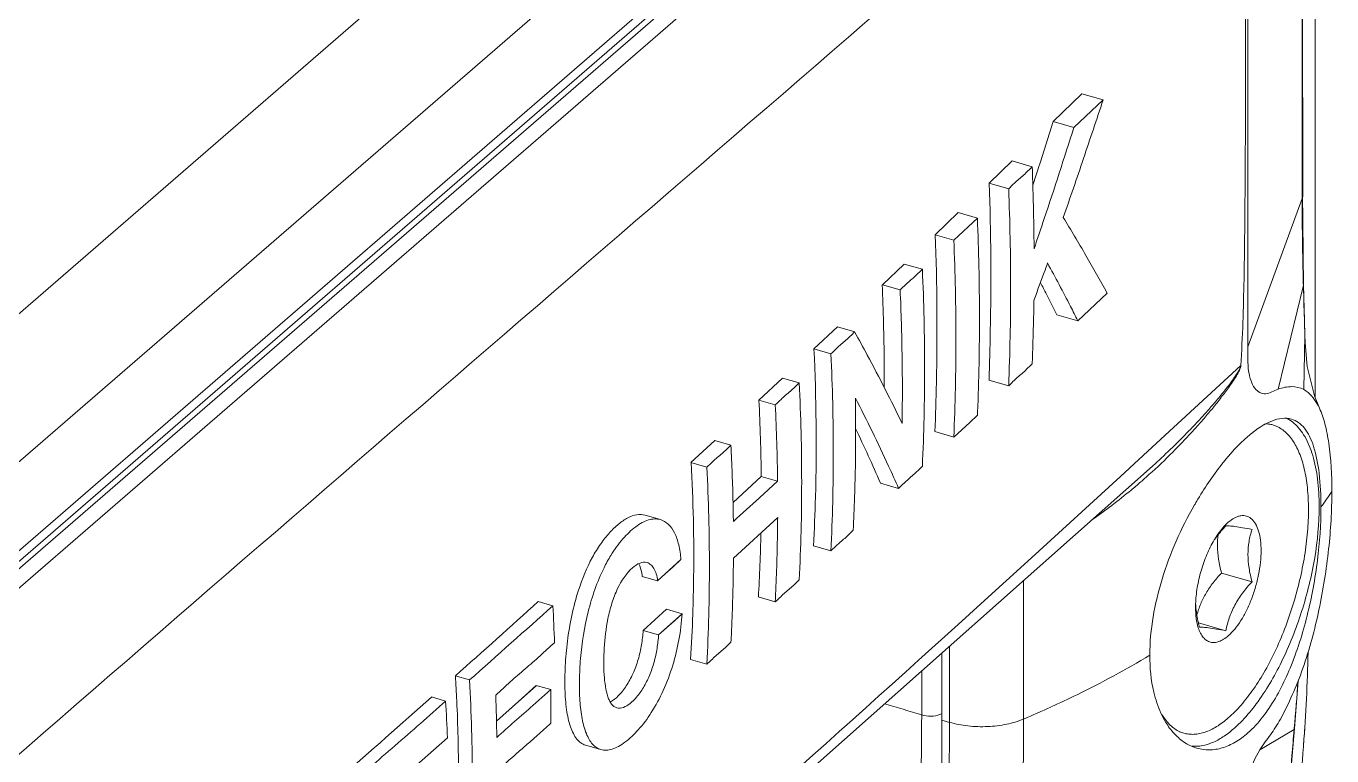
# Model space of a CAD drawing. Header units: millimetres. Extents: x 0 to 3564, y 0 to 2520.
# Drawn here: x 1966.84 to 2007.28, y 1989.01 to 2011.61 of the extents above; entities that cross this region are included whole.
import ezdxf

# ---------------------------------------------------------------- set-up
doc = ezdxf.new("R2010")
doc.units = ezdxf.units.MM
doc.layers.get('0').update_dxf_attribs({"lineweight": 13})

msp = doc.modelspace()

# ---------------------------------------------------------------- linework, layer by layer
for p, q in [((2006.759, 2027.609), (2006.759, 2000.098)), ((2006.372, 2006.328), (2006.368, 2023.777)), ((2006.353, 2023.716), (2006.357, 2006.267)), ((2004.677, 2001.682), (2004.67, 2021.589)), ((1942.437, 1977.175), (1992.305, 2020.363)), ((1994.926, 2019.886), (1942.437, 1974.428)), ((1942.437, 1974.097), (1995.168, 2019.763)), ((1994.952, 2019.348), (1942.437, 1973.868)), ((1942.437, 1973.266), (1995.484, 2019.207)), ((1942.437, 1981.763), (1985.568, 2019.116)), ((1998.648, 2008.655), (1999.537, 2009.515)), ((2000.192, 2009.326), (1999.287, 2008.471)), ((1999.537, 2009.515), (2000.192, 2009.326)), ((1998.248, 2007.4), (1998.648, 2008.655)), ((1998.648, 2008.655), (1999.287, 2008.471)), ((1996.662, 2006.746), (1997.378, 2007.433)), ((1997.378, 2007.433), (1997.996, 2007.254)), ((1998.181, 2007.194), (1998.248, 2007.4)), ((1998.182, 2007.194), (1998.248, 2007.4)), ((1996.662, 2006.746), (1997.268, 2006.571)), ((2006.357, 2006.267), (2004.677, 2001.682)), ((2006.372, 2006.328), (2006.357, 2006.267)), ((2006.372, 2006.33), (2006.372, 2006.328)), ((1994.987, 2005.15), (1995.708, 2005.836)), ((1995.568, 2004.983), (1996.299, 2005.665)), ((1995.708, 2005.836), (1996.299, 2005.665)), ((1994.987, 2005.15), (1995.568, 2004.983)), ((1993.355, 2003.599), (1994.034, 2004.24)), ((1994.034, 2004.24), (1994.595, 2004.078)), ((1993.355, 2003.599), (1993.906, 2003.439)), ((2006.392, 2003.59), (2005.612, 2000.368)), ((2006.391, 2003.631), (2006.392, 2003.59)), ((2006.398, 2003.632), (2006.392, 2003.59)), ((2006.392, 2003.59), (2006.407, 2003.07)), ((1998.458, 2003.264), (1998.436, 2003.307)), ((1998.458, 2003.264), (1998.436, 2003.307)), ((1998.759, 2002.671), (1998.458, 2003.264)), ((1999.407, 2002.484), (2000.317, 2003.344)), ((1998.759, 2002.671), (1999.407, 2002.484)), ((1991.238, 2001.613), (1991.964, 2002.292)), ((1991.964, 2002.292), (1992.498, 2002.138)), ((2006.439, 2002.035), (2006.402, 2000.354)), ((2006.439, 2002.042), (2006.439, 2002.035)), ((2006.439, 2002.035), (2006.446, 2001.806)), ((1991.238, 2001.613), (1991.763, 2001.461)), ((1989.526, 2000.029), (1990.261, 2000.711)), ((1990.261, 2000.711), (1990.781, 2000.561)), ((2004.456, 2001.098), (2001.983, 1998.814)), ((1996.652, 2000.649), (1997.268, 2000.471)), ((1989.526, 2000.029), (1990.038, 1999.881)), ((1996.299, 1999.565), (1996.062, 1999.336)), ((1996.299, 1999.565), (1996.302, 1999.655)), ((1996.299, 1999.565), (1996.303, 1999.654)), ((1996.062, 1999.336), (1995.568, 1998.883)), ((2005.445, 1999.259), (2005.315, 1999.296)), ((1987.428, 1998.093), (1988.168, 1998.774)), ((1988.168, 1998.774), (1988.667, 1998.63)), ((1994.976, 1999.054), (1995.568, 1998.883)), ((2001.983, 1998.814), (2001.434, 1998.309)), ((2001.434, 1998.309), (2000.732, 1997.664)), ((1983.18, 1981.539), (2001.723, 1997.987)), ((1987.428, 1998.094), (1987.92, 1997.952)), ((2001.723, 1997.988), (2001.732, 1997.996)), ((1988.731, 1996.863), (1989.598, 1997.668)), ((1988.737, 1996.862), (1989.604, 1997.666)), ((1990.111, 1997.519), (1989.55, 1997.007)), ((1989.598, 1997.668), (1990.111, 1997.519)), ((2000.732, 1997.664), (1997.973, 1995.144)), ((1993.295, 1997.459), (1993.859, 1997.296)), ((1986.487, 1996.327), (1986.014, 1996.463)), ((1988.744, 1995.139), (1990.114, 1996.39)), ((2004.068, 1996.246), (2003.974, 1996.157)), ((1991.223, 1995.517), (1991.763, 1995.362)), ((1987.12, 1995.089), (1986.394, 1994.432)), ((1997.973, 1995.144), (1996.406, 1993.72)), ((2004.802, 1994.402), (2003.856, 1994.675)), ((1986.394, 1994.432), (1985.92, 1994.569)), ((1997.729, 1994.445), (1997.729, 1990.155)), ((1989.511, 1993.933), (1990.038, 1993.781)), ((1982.696, 1993.791), (1983.152, 1993.66)), ((1985.949, 1992.896), (1986.668, 1993.555)), ((1987.154, 1993.414), (1986.668, 1993.555)), ((1996.406, 1993.72), (1995.702, 1993.083)), ((1986.428, 1992.758), (1987.154, 1993.414)), ((2003.99, 1992.887), (2003.147, 1993.13)), ((1985.949, 1992.896), (1986.428, 1992.758)), ((1995.436, 1990.052), (1995.436, 1992.411)), ((1987.411, 1991.999), (1987.92, 1991.852)), ((1995.201, 1992.202), (1995.201, 1990.119)), ((1980.127, 1991.492), (1980.57, 1991.364)), ((1994.574, 1991.646), (1994.574, 1990.28)), ((1981.8, 1990.438), (1982.642, 1991.196)), ((1982.084, 1990.7), (1982.636, 1991.197)), ((1982.535, 1990.57), (1983.085, 1991.068)), ((1982.636, 1991.197), (1983.085, 1991.068)), ((2006.116, 1989.866), (2006.228, 1991.333)), ((1979.392, 1990.838), (1979.832, 1990.711)), ((1981.406, 1990.092), (1982.084, 1990.7)), ((1981.412, 1990.09), (1981.8, 1990.438)), ((1995.14, 1990.295), (1995.208, 1990.327)), ((1995.201, 1990.119), (1995.436, 1990.052)), ((2006.106, 1989.831), (2005.047, 1989.201)), ((2006.116, 1989.866), (2006.106, 1989.831)), ((2006.109, 1989.866), (2006.106, 1989.831)), ((1979.886, 1989.569), (1978.844, 1988.651)), ((2002.691, 1989.717), (2002.561, 1989.755)), ((1984.165, 1989.345), (1984.639, 1989.208))]:
    msp.add_line(p, q)
for points in [[(2006.398, 2003.632), (2006.382, 2004.496), (2006.371, 2005.652), (2006.37, 2006.329)], [(2006.439, 2002.042), (2006.426, 2002.494), (2006.407, 2003.214), (2006.398, 2003.632)], [(2006.889, 1999.78), (2006.735, 2000.156), (2006.511, 2001.068), (2006.446, 2001.806)], [(1987.12, 1995.089), (1986.882, 1994.869), (1986.632, 1994.653), (1986.394, 1994.432)], [(1986.428, 1992.758), (1986.666, 1992.978), (1986.916, 1993.194), (1987.154, 1993.414)], [(2005.936, 1987.652), (2006.048, 1989.021), (2006.116, 1989.866)]]:
    msp.add_lwpolyline(points)
for centre, radius, start, end in [((1867.851, 2049.291), 136.961, 341.87504, 342.09924), ((1957.417, 1982.257), 46.105, 27.166, 27.6651), ((2354.556, 2013.426), 348.303, 181.70368, 181.87406), ((1931.31, 1997.087), 58.297, 0.56881, 2.8907), ((1927.899, 1996.791), 62.216, 0.67117, 2.84691), ((1947.147, 1977.444), 50.302, 23.447, 25.56), ((2006.218, 1997.443), 2.1, 116.7924, 119.6821), ((2005.181, 1998.328), 0.968, 82.0215, 86.7854), ((2006.124, 1997.628), 1.893, 115.405, 116.7648), ((2006.038, 1997.812), 1.689, 111.7193, 115.4481), ((2005.184, 1998.355), 0.941, 73.9237, 82.0262), ((1988.987, 2011.796), 18.908, 311.8901, 314.9694), ((1986.676, 2014.707), 22.494, 312.0187, 313.8931), ((1989.215, 2011.54), 18.565, 309.6322, 310.8366), ((1989.117, 2011.653), 18.714, 310.8363, 311.8873), ((1989.391, 2011.326), 18.288, 304.862, 309.6355), ((1997.164, 2003.975), 12.172, 323.4119, 326.176), ((1699.894, 2313.153), 428.776, 312.34981, 312.49613), ((2012.879, 1991.13), 11.363, 149.5588, 150.1628), ((1934.594, 1997.067), 55.012, 356.7323, 358.7906), ((2006.105, 1995.524), 2.374, 171.7879, 180.0181), ((2006.33, 1994.102), 3.135, 147.8013, 149.3987), ((2006.319, 1993.827), 3.273, 143.6375, 145.2022), ((1548.648, 2476.093), 648.86, 311.681493, 311.98597), ((1436.846, 2605.434), 820.194, 311.523055, 311.764431), ((1927.777, 1990.568), 55.461, 2.0153, 3.1957), ((2006.258, 1993.608), 3.205, 177.9963, 179.9752), ((2005.749, 1993.854), 2.696, 182.7697, 185.1941), ((2005.844, 1993.862), 2.791, 185.1881, 185.7294), ((1936.908, 1995.126), 50.607, 356.4547, 358.0418), ((1958.567, 1993.103), 47.978, 355.5105, 358.9413), ((1933.416, 1988.489), 46.814, 2.7329, 3.676), ((1929.718, 1990.453), 53.371, 359.5402, 0.6595), ((1651.853, 2019.711), 355.511, 355.1844, 355.42177), ((1542.719, 2482.77), 657.79, 311.26428, 311.594824), ((1925.841, 1987.605), 54.081, 2.0812, 3.2923), ((1934.48, 1988.537), 45.748, 1.3067, 2.736), ((1927.491, 1988.954), 53.928, 0.6645, 2.0645), ((1959.202, 1875.578), 120.032, 72.86138, 73.43288), ((1984.029, 2022.501), 35.128, 292.9555, 294.4638), ((1914.003, 1990.052), 81.434, 359.76387, 359.99928), ((1914.297, 1990.156), 83.432, 359.76387, 359.99928), ((2001.823, 1992.631), 3.679, 310.9106, 312.865), ((1870.85, 1999.591), 135.935, 354.50183, 355.92819), ((2002.951, 1990.619), 0.938, 245.8872, 253.8828), ((2021.473, 1939.208), 66.178, 130.76898, 131.65875)]:
    msp.add_arc(centre, radius, start, end)
for points, knots in [([(1938.897, 1965.019), (1949.971, 1974.561), (1971.734, 1993.592), (1993.679, 2012.412), (2004.458, 2021.797)], [0, 0, 0, 0, 0.505642, 1, 1, 1, 1]), ([(2004.458, 2021.796), (2004.515, 2020.964), (2004.563, 2019.276), (2004.589, 2016.729), (2004.601, 2014.154), (2004.604, 2011.569), (2004.601, 2008.977), (2004.588, 2006.375), (2004.563, 2003.748), (2004.511, 2001.987), (2004.456, 2001.099)], [0, 0, 0, 0, 0.120909, 0.244622, 0.369128, 0.494023, 0.619216, 0.744796, 0.871119, 1, 1, 1, 1]), ([(2000.192, 2009.326), (1999.992, 2008.717), (1999.584, 2007.502), (1999.17, 2006.29), (1998.958, 2005.685)], [0, 0, 0, 0, 0.499804, 1, 1, 1, 1]), ([(1998.053, 2004.71), (1998.159, 2005.022), (1998.58, 2006.273), (1998.988, 2007.528), (1999.287, 2008.471)], [0, 0, 0, 0, 0.250157, 1, 1, 1, 1]), ([(1997.268, 2006.571), (1997.328, 2006.627), (1997.427, 2006.733), (1997.582, 2006.873), (1997.73, 2006.993), (1997.865, 2007.124), (1997.951, 2007.212), (1997.996, 2007.254)], [0, 0, 0, 0, 0.246116, 0.435379, 0.628708, 0.815352, 1, 1, 1, 1]), ([(1998.053, 2004.71), (1998.052, 2004.921), (1998.043, 2005.77), (1998.019, 2006.618), (1997.996, 2007.254)], [0, 0, 0, 0, 0.249146, 1, 1, 1, 1]), ([(1996.658, 2000.647), (1996.676, 2001.152), (1996.73, 2003.184), (1996.716, 2005.217), (1996.668, 2006.745)], [0, 0, 0, 0, 0.248269, 1, 1, 1, 1]), ([(1997.268, 2006.571), (1997.305, 2005.549), (1997.352, 2003.515), (1997.305, 2001.482), (1997.268, 2000.471)], [0, 0, 0, 0, 0.502894, 1, 1, 1, 1]), ([(2006.355, 2006.268), (2006.355, 2006.047), (2006.358, 2005.168), (2006.373, 2004.289), (2006.391, 2003.631)], [0, 0, 0, 0, 0.251288, 1, 1, 1, 1]), ([(1996.303, 1999.654), (1996.344, 2000.65), (1996.382, 2002.654), (1996.341, 2004.658), (1996.299, 2005.665)], [0, 0, 0, 0, 0.497061, 1, 1, 1, 1]), ([(1998.958, 2005.685), (1999.195, 2005.296), (1999.655, 2004.519), (2000.101, 2003.735), (2000.316, 2003.344)], [0, 0, 0, 0, 0.505551, 1, 1, 1, 1]), ([(1994.982, 1999.052), (1995.003, 1999.556), (1995.066, 2001.587), (1995.049, 2003.621), (1994.993, 2005.149)], [0, 0, 0, 0, 0.247991, 1, 1, 1, 1]), ([(1995.568, 2004.983), (1995.61, 2003.96), (1995.655, 2001.927), (1995.611, 1999.893), (1995.568, 1998.883)], [0, 0, 0, 0, 0.503081, 1, 1, 1, 1]), ([(1993.906, 2003.439), (1993.963, 2003.492), (1994.058, 2003.59), (1994.205, 2003.721), (1994.387, 2003.871), (1994.51, 2003.999), (1994.595, 2004.078)], [0, 0, 0, 0, 0.246681, 0.435696, 0.628167, 1, 1, 1, 1]), ([(1994.595, 1997.978), (1994.642, 1998.988), (1994.682, 2001.022), (1994.642, 2003.056), (1994.595, 2004.078)], [0, 0, 0, 0, 0.496831, 1, 1, 1, 1]), ([(1998.47, 2004.273), (1998.435, 2004.176), (1998.378, 2004.004), (1998.289, 2003.761), (1998.173, 2003.472), (1998.101, 2003.25), (1998.047, 2003.105)], [0, 0, 0, 0, 0.249725, 0.437291, 0.625153, 1, 1, 1, 1]), ([(1999.407, 2002.484), (1999.333, 2002.633), (1999.027, 2003.233), (1998.713, 2003.828), (1998.47, 2004.273)], [0, 0, 0, 0, 0.246991, 1, 1, 1, 1]), ([(1993.413, 2000.42), (1993.414, 2000.683), (1993.412, 2001.743), (1993.386, 2002.802), (1993.353, 2003.597)], [0, 0, 0, 0, 0.248727, 1, 1, 1, 1]), ([(1993.906, 2003.439), (1993.922, 2003.093), (1993.973, 2001.714), (1993.983, 2000.335), (1993.967, 1999.303)], [0, 0, 0, 0, 0.251664, 1, 1, 1, 1]), ([(1997.996, 2001.155), (1998.002, 2001.317), (1998.025, 2001.966), (1998.041, 2002.616), (1998.047, 2003.105)], [0, 0, 0, 0, 0.24934, 1, 1, 1, 1]), ([(1991.763, 2001.461), (1991.823, 2001.517), (1991.926, 2001.62), (1992.081, 2001.76), (1992.275, 2001.919), (1992.406, 2002.054), (1992.498, 2002.138)], [0, 0, 0, 0, 0.247032, 0.435889, 0.627826, 1, 1, 1, 1]), ([(1992.497, 2002.138), (1992.63, 2001.9), (1993.142, 2000.967), (1993.624, 2000.017), (1993.967, 1999.303)], [0, 0, 0, 0, 0.25571, 1, 1, 1, 1]), ([(1991.223, 1995.517), (1991.25, 1996.02), (1991.331, 1998.051), (1991.309, 2000.085), (1991.238, 2001.613)], [0, 0, 0, 0, 0.247461, 1, 1, 1, 1]), ([(2005.612, 2000.368), (2005.545, 2000.345), (2005.423, 2000.279), (2005.231, 2000.207), (2005.026, 2000.251), (2004.867, 2000.406), (2004.755, 2000.641), (2004.686, 2000.945), (2004.669, 2001.301), (2004.674, 2001.552), (2004.674, 2001.682)], [0, 0, 0, 0, 0.099898, 0.195442, 0.282315, 0.378842, 0.498598, 0.645488, 0.816925, 1, 1, 1, 1]), ([(1991.763, 2001.461), (1991.81, 2000.439), (1991.864, 1998.404), (1991.81, 1996.37), (1991.763, 1995.362)], [0, 0, 0, 0, 0.503489, 1, 1, 1, 1]), ([(1997.996, 2001.155), (1997.936, 2001.099), (1997.837, 2000.993), (1997.681, 2000.853), (1997.534, 2000.733), (1997.399, 2000.602), (1997.313, 2000.513), (1997.268, 2000.471)], [0, 0, 0, 0, 0.246091, 0.435397, 0.628717, 0.815313, 1, 1, 1, 1]), ([(2002.271, 1998.497), (2002.471, 1998.69), (2002.766, 1998.984), (2003.148, 1999.388), (2003.429, 1999.698), (2003.705, 2000.016), (2003.929, 2000.288), (2004.104, 2000.513), (2004.234, 2000.689), (2004.34, 2000.844), (2004.417, 2000.98), (2004.45, 2001.057), (2004.456, 2001.099)], [0, 0, 0, 0, 0.243881, 0.366036, 0.488499, 0.611493, 0.735479, 0.798188, 0.861857, 0.927647, 0.962527, 1, 1, 1, 1]), ([(2004.456, 2001.099), (2004.456, 2001.059), (2004.43, 2000.981), (2004.36, 2000.843), (2004.261, 2000.683), (2004.137, 2000.501), (2003.97, 2000.269), (2003.754, 1999.988), (2003.487, 1999.66), (2003.214, 1999.34), (2002.839, 1998.922), (2002.548, 1998.618), (2002.35, 1998.42)], [0, 0, 0, 0, 0.035316, 0.070061, 0.135876, 0.199532, 0.262206, 0.386175, 0.509304, 0.632086, 0.754733, 1, 1, 1, 1]), ([(1990.038, 1999.881), (1990.1, 1999.937), (1990.204, 2000.04), (1990.361, 2000.18), (1990.556, 2000.341), (1990.689, 2000.476), (1990.781, 2000.561)], [0, 0, 0, 0, 0.247316, 0.436045, 0.627553, 1, 1, 1, 1]), ([(1990.781, 1994.461), (1990.834, 1995.469), (1990.88, 1997.503), (1990.833, 1999.538), (1990.781, 2000.561)], [0, 0, 0, 0, 0.49645, 1, 1, 1, 1]), ([(2005.612, 2000.368), (2005.748, 2000.413), (2006.017, 2000.477), (2006.292, 2000.413), (2006.402, 2000.354)], [0, 0, 0, 0, 0.534903, 1, 1, 1, 1]), ([(2006.402, 2000.354), (2006.452, 2000.327), (2006.663, 2000.183), (2006.805, 1999.958), (2006.889, 1999.78)], [0, 0, 0, 0, 0.222485, 1, 1, 1, 1]), ([(1992.455, 1995.999), (1992.471, 1996.338), (1992.526, 1997.701), (1992.535, 1999.067), (1992.519, 2000.093)], [0, 0, 0, 0, 0.248296, 1, 1, 1, 1]), ([(1993.859, 1997.296), (1993.758, 1997.527), (1993.333, 1998.47), (1992.879, 1999.4), (1992.519, 2000.093)], [0, 0, 0, 0, 0.244572, 1, 1, 1, 1]), ([(2006.889, 1999.78), (2006.961, 1999.625), (2007.08, 1999.268), (2007.242, 1998.407), (2007.274, 1997.7), (2007.275, 1997.2)], [0, 0, 0, 0, 0.194554, 0.427943, 1, 1, 1, 1]), ([(2004.068, 1990.188), (2004.209, 1990.31), (2004.486, 1990.594), (2004.867, 1991.09), (2005.228, 1991.671), (2005.561, 1992.322), (2005.856, 1993.028), (2006.107, 1993.77), (2006.307, 1994.53), (2006.452, 1995.289), (2006.537, 1996.027), (2006.56, 1996.727), (2006.522, 1997.371), (2006.423, 1997.944), (2006.265, 1998.432), (2006.079, 1998.771), (2005.902, 1998.982), (2005.761, 1999.106), (2005.609, 1999.2), (2005.5, 1999.243), (2005.445, 1999.259)], [0, 0, 0, 0, 0.055389, 0.117513, 0.185555, 0.258364, 0.334559, 0.412612, 0.490921, 0.567873, 0.641908, 0.711592, 0.775692, 0.83327, 0.883822, 0.927484, 0.947071, 0.965448, 0.982954, 1, 1, 1, 1]), ([(2005.178, 1999.268), (2005.137, 1999.244), (2004.959, 1999.136), (2004.795, 1999.008), (2004.674, 1998.903)], [0, 0, 0, 0, 0.22986, 1, 1, 1, 1]), ([(2006.025, 1999.439), (2005.932, 1999.466), (2005.719, 1999.48), (2005.516, 1999.423), (2005.412, 1999.381)], [0, 0, 0, 0, 0.464576, 1, 1, 1, 1]), ([(2005.871, 1999.467), (2005.892, 1999.456), (2005.975, 1999.411), (2006.052, 1999.356), (2006.106, 1999.309)], [0, 0, 0, 0, 0.244608, 1, 1, 1, 1]), ([(2006.937, 1996.72), (2006.937, 1997.068), (2006.908, 1997.698), (2006.776, 1998.436), (2006.597, 1998.899), (2006.441, 1999.156), (2006.252, 1999.343), (2006.101, 1999.417), (2006.025, 1999.439)], [0, 0, 0, 0, 0.34557, 0.625416, 0.739162, 0.836726, 0.92162, 1, 1, 1, 1]), ([(2006.106, 1999.309), (2006.239, 1999.194), (2006.477, 1998.88), (2006.712, 1998.286), (2006.854, 1997.553), (2006.882, 1997.02), (2006.882, 1996.736)], [0, 0, 0, 0, 0.190924, 0.419826, 0.690626, 1, 1, 1, 1]), ([(2003.082, 1996.887), (2003.319, 1997.29), (2003.799, 1998.005), (2004.378, 1998.647), (2004.674, 1998.903)], [0, 0, 0, 0, 0.544471, 1, 1, 1, 1]), ([(1987.92, 1997.952), (1987.982, 1998.008), (1988.087, 1998.11), (1988.244, 1998.25), (1988.439, 1998.412), (1988.574, 1998.546), (1988.667, 1998.63)], [0, 0, 0, 0, 0.247663, 0.436234, 0.627218, 1, 1, 1, 1]), ([(1988.742, 1996.268), (1988.739, 1996.464), (1988.726, 1997.252), (1988.697, 1998.039), (1988.667, 1998.63)], [0, 0, 0, 0, 0.248941, 1, 1, 1, 1]), ([(1987.485, 1993.397), (1987.498, 1993.784), (1987.534, 1995.349), (1987.499, 1996.916), (1987.435, 1998.092)], [0, 0, 0, 0, 0.247598, 1, 1, 1, 1]), ([(1987.92, 1997.952), (1987.971, 1996.928), (1988.029, 1994.894), (1987.972, 1992.86), (1987.92, 1991.852)], [0, 0, 0, 0, 0.503806, 1, 1, 1, 1]), ([(1994.595, 1997.978), (1994.535, 1997.922), (1994.433, 1997.818), (1994.276, 1997.677), (1994.129, 1997.557), (1993.993, 1997.426), (1993.905, 1997.338), (1993.859, 1997.296)], [0, 0, 0, 0, 0.246658, 0.435714, 0.628167, 0.814901, 1, 1, 1, 1]), ([(2005.682, 1990.155), (2005.817, 1990.398), (2006.067, 1990.913), (2006.506, 1992.03), (2006.911, 1993.539), (2007.199, 1995.375), (2007.276, 1996.606), (2007.275, 1997.2)], [0, 0, 0, 0, 0.114353, 0.235624, 0.493414, 0.755519, 1, 1, 1, 1]), ([(2001.637, 1992.13), (2001.637, 1992.924), (2001.941, 1994.555), (2002.605, 1996.058), (2003.022, 1996.784)], [0, 0, 0, 0, 0.486932, 1, 1, 1, 1]), ([(2006.882, 1996.736), (2006.882, 1996.204), (2006.775, 1995.101), (2006.379, 1993.481), (2005.777, 1991.955), (2005.236, 1991.028), (2004.935, 1990.623)], [0, 0, 0, 0, 0.245273, 0.508389, 0.767138, 1, 1, 1, 1]), ([(2006.936, 1996.72), (2006.936, 1996.172), (2006.855, 1995.038), (2006.548, 1993.361), (2006.051, 1991.779), (2005.561, 1990.816), (2005.273, 1990.406)], [0, 0, 0, 0, 0.248665, 0.514593, 0.772254, 1, 1, 1, 1]), ([(1986.014, 1996.463), (1985.93, 1996.487), (1985.738, 1996.493), (1985.452, 1996.386), (1985.17, 1996.189), (1984.889, 1995.916), (1984.616, 1995.57), (1984.263, 1994.992), (1984.062, 1994.498), (1983.949, 1994.149)], [0, 0, 0, 0, 0.079164, 0.167934, 0.271084, 0.388804, 0.52107, 0.668383, 1, 1, 1, 1]), ([(1986.487, 1996.327), (1986.428, 1996.344), (1986.301, 1996.358), (1986.106, 1996.322), (1985.908, 1996.236), (1985.63, 1996.053), (1985.289, 1995.72), (1985.058, 1995.4), (1984.947, 1995.219)], [0, 0, 0, 0, 0.090818, 0.187305, 0.293679, 0.411746, 0.682418, 1, 1, 1, 1]), ([(1987.12, 1995.089), (1987.107, 1995.244), (1987.066, 1995.529), (1986.942, 1995.909), (1986.753, 1996.191), (1986.575, 1996.301), (1986.487, 1996.327)], [0, 0, 0, 0, 0.317269, 0.588902, 0.811489, 1, 1, 1, 1]), ([(1990.114, 1996.39), (1990.112, 1996.171), (1990.101, 1995.301), (1990.072, 1994.432), (1990.038, 1993.781)], [0, 0, 0, 0, 0.251188, 1, 1, 1, 1]), ([(2005.083, 1995.367), (2005.083, 1995.476), (2005.072, 1995.68), (2005.018, 1995.961), (2004.939, 1996.159), (2004.856, 1996.282), (2004.789, 1996.353), (2004.714, 1996.407), (2004.633, 1996.441), (2004.545, 1996.456), (2004.454, 1996.451), (2004.359, 1996.427), (2004.223, 1996.367), (2004.129, 1996.298), (2004.068, 1996.246)], [0, 0, 0, 0, 0.176288, 0.330451, 0.46086, 0.51777, 0.569983, 0.618684, 0.665488, 0.712273, 0.760914, 0.81303, 0.86984, 1, 1, 1, 1]), ([(1992.455, 1995.999), (1992.398, 1995.947), (1992.302, 1995.849), (1992.155, 1995.718), (1991.973, 1995.568), (1991.849, 1995.441), (1991.763, 1995.362)], [0, 0, 0, 0, 0.247012, 0.43591, 0.627833, 1, 1, 1, 1]), ([(2003.974, 1996.157), (2003.92, 1996.102), (2003.815, 1995.978), (2003.723, 1995.845), (2003.677, 1995.773)], [0, 0, 0, 0, 0.475902, 1, 1, 1, 1]), ([(2003.99, 1996.134), (2003.963, 1996.105), (2003.856, 1995.987), (2003.755, 1995.863), (2003.684, 1995.767)], [0, 0, 0, 0, 0.251913, 1, 1, 1, 1]), ([(2004.802, 1996.025), (2004.705, 1996.044), (2004.528, 1996.077), (2004.294, 1996.114), (2004.121, 1996.134), (2004.027, 1996.137), (2003.99, 1996.134)], [0, 0, 0, 0, 0.362378, 0.657216, 0.867117, 1, 1, 1, 1]), ([(2004.802, 1996.025), (2004.764, 1995.903), (2004.699, 1995.647), (2004.677, 1995.384), (2004.677, 1995.25)], [0, 0, 0, 0, 0.489926, 1, 1, 1, 1]), ([(2003.632, 1995.698), (2003.546, 1995.554), (2003.393, 1995.242), (2003.217, 1994.747), (2003.099, 1994.234), (2003.061, 1993.888), (2003.055, 1993.72)], [0, 0, 0, 0, 0.242182, 0.499274, 0.756721, 1, 1, 1, 1]), ([(2003.731, 1995.523), (2003.731, 1995.382), (2003.756, 1995.096), (2003.819, 1994.816), (2003.856, 1994.675)], [0, 0, 0, 0, 0.490548, 1, 1, 1, 1]), ([(1984.947, 1995.219), (1984.871, 1995.095), (1984.569, 1994.544), (1984.364, 1993.942), (1984.247, 1993.474)], [0, 0, 0, 0, 0.231507, 1, 1, 1, 1]), ([(1988.667, 1992.53), (1988.678, 1992.746), (1988.719, 1993.615), (1988.74, 1994.485), (1988.744, 1995.139)], [0, 0, 0, 0, 0.248799, 1, 1, 1, 1]), ([(2004.068, 1992.73), (2004.14, 1992.792), (2004.28, 1992.942), (2004.467, 1993.207), (2004.64, 1993.519), (2004.792, 1993.868), (2004.917, 1994.241), (2005.01, 1994.622), (2005.068, 1994.999), (2005.083, 1995.247), (2005.083, 1995.367)], [0, 0, 0, 0, 0.09859, 0.211371, 0.335842, 0.468575, 0.605586, 0.742619, 0.875421, 1, 1, 1, 1]), ([(2004.677, 1995.25), (2004.677, 1995.109), (2004.702, 1994.823), (2004.765, 1994.543), (2004.802, 1994.402)], [0, 0, 0, 0, 0.49054, 1, 1, 1, 1]), ([(1985.62, 1994.837), (1985.424, 1994.661), (1985.181, 1994.296), (1984.971, 1993.741), (1984.89, 1993.421), (1984.856, 1993.256)], [0, 0, 0, 0, 0.443708, 0.716928, 1, 1, 1, 1]), ([(1986.068, 1994.996), (1985.999, 1995.016), (1985.824, 1994.997), (1985.688, 1994.898), (1985.62, 1994.837)], [0, 0, 0, 0, 0.441409, 1, 1, 1, 1]), ([(1985.92, 1994.569), (1985.916, 1994.608), (1985.898, 1994.741), (1985.859, 1994.874), (1985.81, 1994.957)], [0, 0, 0, 0, 0.286867, 1, 1, 1, 1]), ([(1986.394, 1994.432), (1986.387, 1994.505), (1986.363, 1994.638), (1986.293, 1994.81), (1986.196, 1994.936), (1986.111, 1994.984), (1986.068, 1994.996)], [0, 0, 0, 0, 0.319164, 0.586329, 0.807652, 1, 1, 1, 1]), ([(2003.856, 1994.675), (2003.767, 1994.578), (2003.596, 1994.38), (2003.376, 1994.062), (2003.206, 1993.724), (2003.127, 1993.489), (2003.095, 1993.372)], [0, 0, 0, 0, 0.259381, 0.513343, 0.76018, 1, 1, 1, 1]), ([(1990.781, 1994.461), (1990.72, 1994.405), (1990.616, 1994.301), (1990.459, 1994.161), (1990.264, 1994), (1990.131, 1993.865), (1990.038, 1993.781)], [0, 0, 0, 0, 0.247291, 0.436063, 0.627562, 1, 1, 1, 1]), ([(2003.99, 1992.887), (2004.019, 1993.022), (2004.072, 1993.225), (2004.174, 1993.488), (2004.301, 1993.75), (2004.504, 1994.063), (2004.699, 1994.291), (2004.802, 1994.402)], [0, 0, 0, 0, 0.238591, 0.360573, 0.484672, 0.738998, 1, 1, 1, 1]), ([(1983.949, 1994.149), (1983.865, 1993.89), (1983.728, 1993.365), (1983.594, 1992.577), (1983.528, 1991.815), (1983.517, 1991.105), (1983.561, 1990.473), (1983.655, 1990.009), (1983.777, 1989.709), (1983.883, 1989.537), (1984.011, 1989.41), (1984.113, 1989.359), (1984.165, 1989.345)], [0, 0, 0, 0, 0.161499, 0.321375, 0.473719, 0.615149, 0.742036, 0.849136, 0.894259, 0.93369, 0.968243, 1, 1, 1, 1]), ([(1984.247, 1993.474), (1984.129, 1993), (1984.015, 1992.29), (1983.968, 1991.366), (1983.98, 1990.741), (1984.042, 1990.187), (1984.147, 1989.784), (1984.269, 1989.525), (1984.373, 1989.376), (1984.496, 1989.266), (1984.591, 1989.222), (1984.639, 1989.208)], [0, 0, 0, 0, 0.325045, 0.476247, 0.61615, 0.741028, 0.846555, 0.891481, 0.931273, 0.966821, 1, 1, 1, 1]), ([(2003.053, 1993.609), (2003.053, 1993.495), (2003.065, 1993.281), (2003.108, 1993.071), (2003.139, 1992.976)], [0, 0, 0, 0, 0.535787, 1, 1, 1, 1]), ([(2003.178, 1992.995), (2003.165, 1993.044), (2003.117, 1993.238), (2003.081, 1993.435), (2003.066, 1993.584)], [0, 0, 0, 0, 0.254105, 1, 1, 1, 1]), ([(1995.702, 1993.083), (1991.349, 1989.142), (1982.588, 1981.338), (1969.33, 1969.799), (1955.993, 1958.399), (1947.008, 1950.93), (1942.485, 1947.237)], [0, 0, 0, 0, 0.250755, 0.501046, 0.750609, 1, 1, 1, 1]), ([(1984.639, 1989.208), (1984.694, 1989.192), (1984.814, 1989.179), (1985.001, 1989.219), (1985.195, 1989.307), (1985.475, 1989.494), (1985.832, 1989.834), (1986.234, 1990.372), (1986.594, 1991.047), (1986.972, 1992.059), (1987.121, 1992.875), (1987.154, 1993.414)], [0, 0, 0, 0, 0.032243, 0.067499, 0.107501, 0.152773, 0.258672, 0.386239, 0.533603, 0.692188, 1, 1, 1, 1]), ([(1984.856, 1993.256), (1984.796, 1992.957), (1984.743, 1992.512), (1984.725, 1991.932), (1984.735, 1991.534), (1984.772, 1991.174), (1984.829, 1990.903), (1984.901, 1990.722), (1984.979, 1990.591), (1985.069, 1990.517), (1985.134, 1990.498)], [0, 0, 0, 0, 0.316782, 0.464085, 0.602468, 0.729284, 0.840379, 0.888197, 0.930197, 1, 1, 1, 1]), ([(1985.134, 1990.498), (1985.268, 1990.46), (1985.519, 1990.596), (1985.766, 1990.842), (1985.973, 1991.141), (1986.157, 1991.503), (1986.294, 1991.913), (1986.383, 1992.336), (1986.417, 1992.619), (1986.428, 1992.758)], [0, 0, 0, 0, 0.149851, 0.256902, 0.386959, 0.535297, 0.693635, 0.850317, 1, 1, 1, 1]), ([(1985.425, 1991.181), (1985.503, 1991.301), (1985.648, 1991.565), (1985.777, 1991.921), (1985.854, 1992.223), (1985.917, 1992.522), (1985.937, 1992.748), (1985.949, 1992.896)], [0, 0, 0, 0, 0.23721, 0.495565, 0.625673, 0.753476, 1, 1, 1, 1]), ([(2003.139, 1992.976), (2003.157, 1992.92), (2003.199, 1992.816), (2003.285, 1992.682), (2003.389, 1992.585), (2003.511, 1992.528), (2003.646, 1992.517), (2003.786, 1992.549), (2003.931, 1992.622), (2004.022, 1992.691), (2004.068, 1992.73)], [0, 0, 0, 0, 0.14764, 0.276666, 0.39071, 0.496421, 0.60275, 0.718438, 0.849812, 1, 1, 1, 1]), ([(2003.178, 1992.995), (2003.215, 1992.998), (2003.309, 1992.996), (2003.482, 1992.976), (2003.716, 1992.938), (2003.893, 1992.905), (2003.99, 1992.887)], [0, 0, 0, 0, 0.132882, 0.342783, 0.637622, 1, 1, 1, 1]), ([(1983.204, 1992.518), (1983.053, 1992.384), (1982.756, 1992.107), (1982.371, 1991.773), (1982.061, 1991.508), (1981.757, 1991.237), (1981.535, 1991.031), (1981.384, 1990.896)], [0, 0, 0, 0, 0.248577, 0.500024, 0.626326, 0.751365, 1, 1, 1, 1]), ([(1988.667, 1992.53), (1988.605, 1992.474), (1988.5, 1992.372), (1988.342, 1992.232), (1988.148, 1992.07), (1988.013, 1991.936), (1987.92, 1991.852)], [0, 0, 0, 0, 0.247638, 0.436253, 0.627227, 1, 1, 1, 1]), ([(1998.576, 1990.527), (1998.847, 1990.65), (1999.889, 1991.141), (2000.905, 1991.688), (2001.637, 1992.13)], [0, 0, 0, 0, 0.258102, 1, 1, 1, 1]), ([(2001.857, 1990.652), (2001.82, 1990.761), (2001.684, 1991.242), (2001.637, 1991.746), (2001.637, 1992.13)], [0, 0, 0, 0, 0.231522, 1, 1, 1, 1]), ([(1980.57, 1991.364), (1980.628, 1990.34), (1980.689, 1988.305), (1980.629, 1986.271), (1980.57, 1985.264)], [0, 0, 0, 0, 0.50419, 1, 1, 1, 1]), ([(1984.926, 1990.68), (1985.018, 1990.729), (1985.207, 1990.88), (1985.352, 1991.069), (1985.425, 1991.181)], [0, 0, 0, 0, 0.438072, 1, 1, 1, 1]), ([(1978.258, 1989.327), (1978.524, 1989.556), (1979.053, 1990.012), (1979.571, 1990.481), (1979.832, 1990.711)], [0, 0, 0, 0, 0.501949, 1, 1, 1, 1]), ([(2002.25, 1989.876), (2002.21, 1989.931), (2002.047, 1990.172), (2001.928, 1990.441), (2001.857, 1990.652)], [0, 0, 0, 0, 0.234562, 1, 1, 1, 1]), ([(2004.935, 1990.623), (2004.886, 1990.558), (2004.698, 1990.316), (2004.491, 1990.088), (2004.326, 1989.934)], [0, 0, 0, 0, 0.265917, 1, 1, 1, 1]), ([(1994.573, 1990.28), (1994.573, 1987.086), (1994.188, 1980.486), (1992.645, 1970.481), (1990.168, 1960.337), (1986.849, 1950.439), (1982.816, 1941.159), (1978.9, 1934.071), (1975.51, 1929.016), (1972.95, 1925.675), (1970.34, 1922.728), (1968.511, 1920.975), (1967.591, 1920.179)], [0, 0, 0, 0, 0.124565, 0.257342, 0.394358, 0.53135, 0.664065, 0.788519, 0.84657, 0.901337, 0.952555, 1, 1, 1, 1]), ([(1981.415, 1989.579), (1981.6, 1989.743), (1981.963, 1990.085), (1982.347, 1990.404), (1982.535, 1990.57)], [0, 0, 0, 0, 0.496575, 1, 1, 1, 1]), ([(1994.574, 1990.28), (1994.666, 1990.252), (1994.859, 1990.231), (1995.052, 1990.261), (1995.14, 1990.295)], [0, 0, 0, 0, 0.506016, 1, 1, 1, 1]), ([(2002.022, 1990.28), (2002.058, 1990.22), (2002.134, 1990.109), (2002.266, 1989.963), (2002.409, 1989.845), (2002.514, 1989.786), (2002.568, 1989.762)], [0, 0, 0, 0, 0.274174, 0.529636, 0.769991, 1, 1, 1, 1]), ([(2005.273, 1990.406), (2005.226, 1990.34), (2005.046, 1990.096), (2004.84, 1989.87), (2004.673, 1989.723)], [0, 0, 0, 0, 0.265998, 1, 1, 1, 1]), ([(1997.729, 1989.812), (1997.717, 1986.823), (1997.366, 1980.662), (1996.008, 1971.311), (1993.84, 1961.796), (1990.929, 1952.418), (1987.368, 1943.472), (1983.269, 1935.241), (1979.423, 1929.042), (1976.162, 1924.676), (1973.728, 1921.813), (1971.265, 1919.303), (1968.79, 1917.166), (1966.323, 1915.419), (1963.881, 1914.075), (1961.482, 1913.148), (1959.14, 1912.648), (1956.877, 1912.585), (1954.714, 1912.967), (1952.679, 1913.791), (1950.796, 1915.046), (1949.079, 1916.712), (1947.541, 1918.771), (1946.188, 1921.205), (1945.03, 1923.994), (1944.073, 1927.117), (1943.59, 1929.326), (1943.38, 1930.478)], [0, 0, 0, 0, 0.076465, 0.157645, 0.241524, 0.325929, 0.408671, 0.487642, 0.560938, 0.594967, 0.627031, 0.657019, 0.684869, 0.710582, 0.734236, 0.756007, 0.776187, 0.795201, 0.813591, 0.831977, 0.850979, 0.871144, 0.892894, 0.916525, 0.942214, 0.97004, 1, 1, 1, 1]), ([(1995.201, 1990.119), (1995.201, 1987.961), (1995.025, 1983.53), (1994.294, 1976.781), (1993.099, 1969.853), (1991.463, 1962.868), (1989.414, 1955.951), (1986.989, 1949.227), (1984.23, 1942.814), (1981.189, 1936.827), (1977.918, 1931.371), (1974.476, 1926.544), (1970.923, 1922.427), (1967.318, 1919.092), (1963.715, 1916.595), (1960.167, 1914.981), (1957.226, 1914.408), (1955.015, 1914.467), (1953.965, 1914.658), (1953.457, 1914.791)], [0, 0, 0, 0, 0.069479, 0.142599, 0.218345, 0.295649, 0.373382, 0.450412, 0.525621, 0.597945, 0.66641, 0.73017, 0.788559, 0.84115, 0.887857, 0.929064, 0.965806, 0.983089, 1, 1, 1, 1]), ([(1983.087, 1990.025), (1982.949, 1989.902), (1982.71, 1989.68), (1982.359, 1989.371), (1981.931, 1989.01), (1981.625, 1988.722), (1981.417, 1988.537)], [0, 0, 0, 0, 0.248573, 0.436771, 0.626338, 1, 1, 1, 1]), ([(1995.436, 1990.052), (1995.622, 1989.998), (1996.014, 1989.925), (1996.612, 1989.906), (1997.194, 1989.976), (1997.562, 1990.084), (1997.729, 1990.155)], [0, 0, 0, 0, 0.248727, 0.510249, 0.766417, 1, 1, 1, 1]), ([(2002.449, 1989.645), (2002.432, 1989.663), (2002.361, 1989.736), (2002.296, 1989.815), (2002.25, 1989.876)], [0, 0, 0, 0, 0.244135, 1, 1, 1, 1]), ([(2002.691, 1989.717), (2002.741, 1989.703), (2002.847, 1989.682), (2003.07, 1989.676), (2003.302, 1989.725), (2003.53, 1989.82), (2003.778, 1989.956), (2003.954, 1990.089), (2004.068, 1990.188)], [0, 0, 0, 0, 0.104628, 0.211653, 0.440747, 0.566663, 0.701515, 1, 1, 1, 1]), ([(2004.232, 1989.851), (2004.127, 1989.76), (2003.917, 1989.599), (2003.504, 1989.37), (2003.162, 1989.295), (2002.953, 1989.313)], [0, 0, 0, 0, 0.29415, 0.556515, 1, 1, 1, 1]), ([(2005.047, 1989.201), (2005.097, 1989.285), (2005.204, 1989.442), (2005.375, 1989.668), (2005.537, 1989.902), (2005.634, 1990.068), (2005.682, 1990.155)], [0, 0, 0, 0, 0.256097, 0.496243, 0.740848, 1, 1, 1, 1]), ([(2006.106, 1989.831), (2006.083, 1989.561), (2005.993, 1988.475), (2005.906, 1987.389), (2005.831, 1986.574)], [0, 0, 0, 0, 0.248748, 1, 1, 1, 1]), ([(1953.46, 1914.787), (1953.965, 1914.642), (1955.009, 1914.427), (1957.209, 1914.318), (1960.144, 1914.83), (1963.693, 1916.38), (1967.298, 1918.819), (1970.91, 1922.102), (1974.474, 1926.173), (1977.93, 1930.962), (1981.219, 1936.387), (1984.281, 1942.352), (1987.063, 1948.751), (1989.513, 1955.469), (1991.589, 1962.388), (1993.253, 1969.382), (1994.475, 1976.328), (1995.233, 1983.099), (1995.427, 1987.548), (1995.436, 1989.717)], [0, 0, 0, 0, 0.016924, 0.034174, 0.070738, 0.111676, 0.158085, 0.210392, 0.268537, 0.332113, 0.400462, 0.472745, 0.547989, 0.62513, 0.703046, 0.780599, 0.856652, 0.930128, 1, 1, 1, 1]), ([(1980.113, 1985.396), (1980.138, 1985.74), (1980.223, 1987.134), (1980.24, 1988.531), (1980.216, 1989.581)], [0, 0, 0, 0, 0.247744, 1, 1, 1, 1]), ([(2003.098, 1989.252), (2002.979, 1989.286), (2002.743, 1989.392), (2002.542, 1989.553), (2002.449, 1989.645)], [0, 0, 0, 0, 0.485024, 1, 1, 1, 1]), ([(2004.673, 1989.723), (2004.552, 1989.617), (2004.303, 1989.432), (2003.898, 1989.247), (2003.488, 1989.18), (2003.222, 1989.216), (2003.098, 1989.252)], [0, 0, 0, 0, 0.282968, 0.538196, 0.773252, 1, 1, 1, 1]), ([(2005.047, 1989.201), (2004.9, 1988.957), (2004.658, 1988.418), (2004.443, 1987.57), (2004.408, 1986.846), (2004.371, 1986.286), (2004.347, 1986.007), (2004.336, 1985.867)], [0, 0, 0, 0, 0.248091, 0.510881, 0.756438, 0.877556, 1, 1, 1, 1])]:
    msp.add_open_spline(points, degree=3, knots=knots)

doc.saveas('drawing.dxf')
